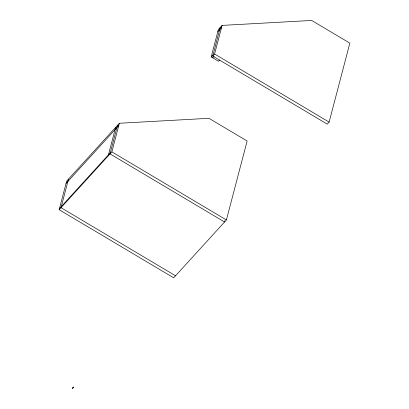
<?xml version="1.0" encoding="UTF-8"?>
<svg xmlns="http://www.w3.org/2000/svg" width="409" height="409" viewBox="0 0 409 409"><rect width="100%" height="100%" fill="white"/><g stroke="black" fill="none" stroke-linecap="round" stroke-linejoin="round"><path stroke-width="0.61" d="M59.157 209.72L66.662 181.11L119.372 123.257L208.943 118.308L247.123 141.008L226.407 219.96L173.702 277.813L59.157 209.72L111.867 151.867L119.372 123.257M68.513 179.081L61.007 207.69L175.553 275.784M108.467 154.781L115.67 127.317M117.521 125.287L110.016 153.896L224.561 221.99L224.884 220.758M72.715 387.983L72.567 388.55L73.656 386.909L72.715 387.983L73.492 387.533M219.638 60.072L218.529 61.289L211.187 56.923L218.391 29.463L222.092 25.399L311.663 20.45L349.843 43.15L329.127 122.107L327.277 124.137L212.736 56.038L220.241 27.434M212.736 56.038L214.587 54.008L222.092 25.399M118.768 125.548L66.053 183.442M217.792 31.749L221.489 27.689M59.458 208.575L110.318 152.751M211.187 56.923L213.038 54.893M212.654 57.797L214.132 56.171M214.587 54.008L329.127 122.107M111.867 151.867L226.407 219.96"/></g></svg>
